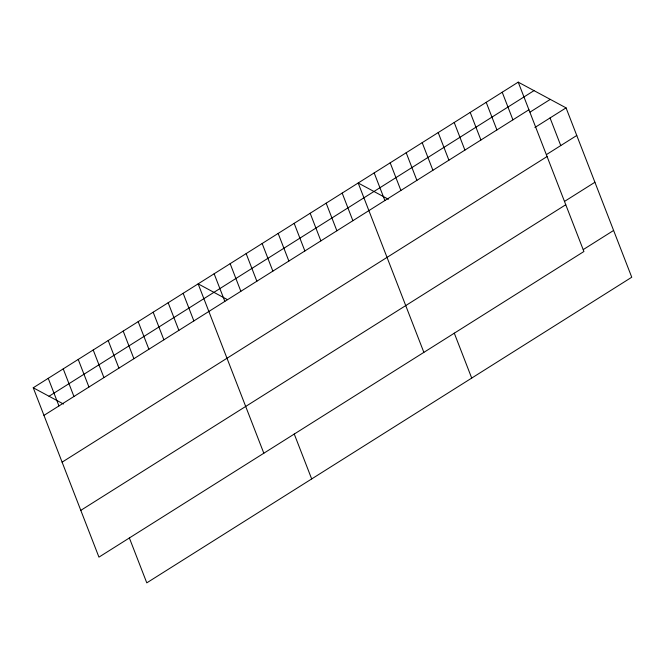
<?xml version="1.0" encoding="UTF-8"?>
<svg xmlns="http://www.w3.org/2000/svg" width="665" height="665" viewBox="0 0 665 665"><rect width="100%" height="100%" fill="white"/><g stroke="black" fill="none" stroke-linecap="round" stroke-linejoin="round"><path stroke-width="1" d="M518.218 82.144L583.912 251.511L98.944 557.137L33.25 387.77L518.218 82.144L566.056 107.863L631.75 277.23L146.782 582.856L129.351 537.91M49.035 396.257L534.003 90.631M43.965 415.384L528.924 109.758M530.055 112.111L550.271 99.376M534.893 127.505L566.056 107.863M546.447 154.588L576.771 135.477M62.103 462.167L547.071 156.541M564.585 201.37L594.909 182.26M80.798 510.363L565.765 204.737M583.28 249.566L613.604 230.456M388.426 199.259L358.177 183L423.871 352.367M227.48 299.632L198.137 283.855L263.83 453.222M33.25 387.77L63.499 404.029M550.055 117.946L560.761 145.569M502.208 92.227L512.923 119.85M486.206 102.319L496.921 129.933M470.205 112.402L480.911 140.016M454.203 122.485L464.91 150.107M438.193 132.576L448.908 160.19M422.192 142.659L432.907 170.273M406.19 152.742L416.897 180.365M390.18 162.825L400.895 190.448M454.278 333.14L471.709 378.086M374.179 172.917L384.894 200.531M342.176 193.083L352.882 220.705M326.166 203.174L336.881 230.788M310.164 213.257L320.879 240.871M294.163 223.34L304.869 250.963M278.161 233.432L288.868 261.046M262.151 243.515L272.866 271.129M246.15 253.598L256.865 281.22M230.148 263.681L240.855 291.303M294.238 434.004L311.677 478.941M214.138 273.772L224.853 301.386M183.149 293.298L193.864 320.921M168.162 302.75L178.868 330.364M153.166 312.193L163.881 339.815M138.179 321.644L148.894 349.258M123.191 331.087L133.898 358.709M108.196 340.538L118.91 368.152M93.208 349.981L103.923 377.595M78.221 359.424L88.935 387.047M63.233 368.875L73.94 396.49M48.237 378.319L58.952 405.941"/></g></svg>
